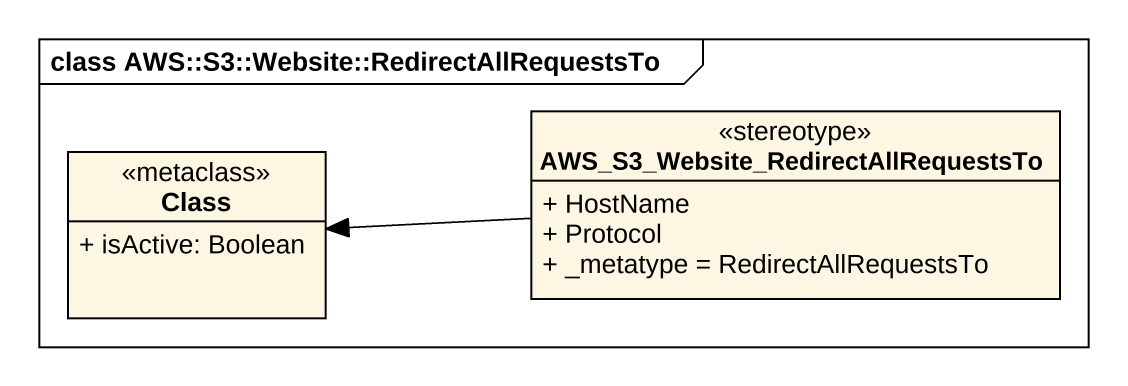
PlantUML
@startuml
mainframe class AWS::S3::Website::RedirectAllRequestsTo
hide circle
hide empty members
skinparam classAttributeIconSize 0
class "Class" as Class_ <<metaclass>> {
  + isActive: Boolean
}
class "AWS_S3_Website_RedirectAllRequestsTo" as AWS_S3_Website <<stereotype>> {
  + HostName
  + Protocol
  + _metatype = RedirectAllRequestsTo
}
AWS_S3_Website -left-> Class_
@enduml
